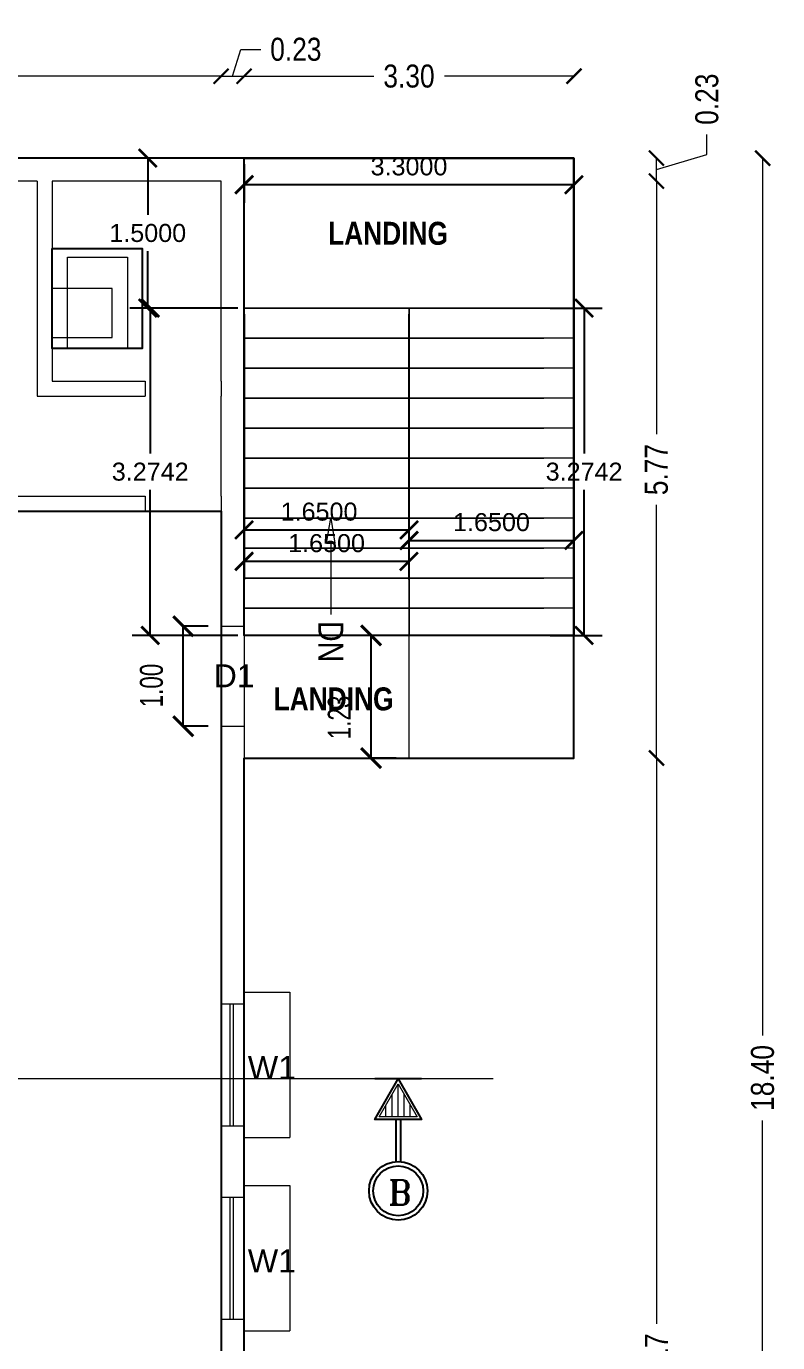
# Model space of a CAD drawing. Header units: metres. Extents: x -1559856 to -1559563, y 43807 to 43972.
# Drawn here: x -1559773.96 to -1559766.44, y 43874.67 to 43887.83 of the extents above; entities that cross this region are included whole.
import ezdxf
from ezdxf import colors
from ezdxf.entities.mleader import LeaderData, LeaderLine
from ezdxf.math import Vec2, Vec3

# ---------------------------------------------------------------- set-up
doc = ezdxf.new("R2010")
doc.units = ezdxf.units.M
doc.header["$LTSCALE"] = 750
doc.header["$MEASUREMENT"] = 0
doc.header["$PDMODE"] = 35
doc.header["$PDSIZE"] = 50
doc.linetypes.add('DASHED2', pattern=[9.525, 6.35, -3.175])
doc.layers.get('0').update_dxf_attribs({"lineweight": 5})
doc.layers.get('Defpoints').update_dxf_attribs({"lineweight": 0})
for name, color, linetype, lineweight in [('BLK_1_FLR_0_WASH', 243, 'Continuous', 5), ('BLK_2_FLR_1_STAIR_1_FLIGHT_1', 7, 'Continuous', 0), ('BLK_2_FLR_1_STAIR_1_FLIGHT_2', 7, 'Continuous', 0), ('BLK_2_FLR_1_STAIR_1_LANDING_1', 7, 'Continuous', 0), ('TOILET_VENTILATION', 7, 'Continuous', 5), ('WORKSHOP_AREA', 7, 'Continuous', 5)]:
    doc.layers.add(name, color=color, linetype=linetype, lineweight=lineweight)
for name, color, linetype in [('BLK_1_FLR_0_WATER_CLOSET', 213, 'Continuous'), ('BLK_2_COVERED_AREA', 171, 'Continuous'), ('BLK_2_FLR_1_CARPET_AREA', 10, 'Continuous'), ('BLK_2_FLR_1_EXIT_WIDTH_DOOR', 6, 'Continuous'), ('BLK_2_FLR_1_EXIT_WIDTH_STAIR', 1, 'Continuous'), ('BLK_2_FLR_1_REGULAR_ROOM_1', 117, 'Continuous'), ('BLK_2_FLR_1_STAIR_1', 1, 'Continuous')]:
    doc.layers.add(name, color=color, linetype=linetype)
doc.layers.add('BLK_2_FLR_1_BLT_UP_AREA', color=1, linetype='Continuous', plot=False)
doc.styles.add('DIM 100', font='ARIALN.TTF', dxfattribs={"width": 0.85, "height": 0.23})
doc.styles.add('GLOBAL INFRA 1', font='ARIALNB.TTF', dxfattribs={"height": 0.3})
doc.styles.add('mani', font='swissc.ttf', dxfattribs={"height": 0.23})
doc.styles.get("Standard").update_dxf_attribs({"font": 'arial.ttf'})
doc.styles.add('STYLE2', font='romant.shx', dxfattribs={"width": 0.8, "height": 4})
doc.dimstyles.new('Civil Mt', dxfattribs={"dimtxt": 0.23, "dimasz": 0.15, "dimexe": 0, "dimexo": 0, "dimgap": 0.1, "dimtad": 0, "dimzin": 0, "dimdsep": 46, "dimtxsty": 'mani', "dimblk": 'ARCHTICK', "dimcen": 0, "dimse1": 1, "dimse2": 1, "dimclrd": 253, "dimclrt": 7, "dimadec": 0, "dimazin": 3, "dimtfac": 1, "dimtofl": 0, "dimtmove": 1, "dimatfit": 3, "dimfxl": 0, "dimfrac": 2, "dimtolj": 1, "dimtzin": 0, "dimlwd": 13, "dimarcsym": 0})
doc.dimstyles.new('GRID DIM 400', dxfattribs={"dimscale": 0, "dimtxt": 0.8, "dimasz": 0.2, "dimexe": 0, "dimexo": 0, "dimgap": 0.2, "dimtad": 0, "dimlfac": -0.1, "dimzin": 1, "dimdsep": 46, "dimtxsty": 'DIM 100', "dimblk": 'ARCHTICK', "dimcen": 0, "dimclrd": 256, "dimclre": 252, "dimclrt": 4, "dimazin": 0, "dimtfac": 1, "dimtix": 1, "dimtofl": 0, "dimtmove": 2, "dimatfit": 0, "dimfxl": 0, "dimtolj": 1, "dimtzin": 0, "dimarcsym": 0})
doc.dimstyles.get("Standard").update_dxf_attribs({"dimtxt": 0.18, "dimasz": 0.18, "dimexe": 0.18, "dimexo": 0.0625, "dimgap": 0.09, "dimtad": 1, "dimtih": 1, "dimtoh": 1, "dimdec": 4, "dimzin": 0, "dimdsep": 46, "dimtxsty": 'Standard', "dimblk": 'ARCHTICK', "dimcen": 0.09, "dimadec": 0, "dimazin": 0, "dimtfac": 1, "dimtdec": 4, "dimtofl": 0, "dimtmove": 0, "dimatfit": 3, "dimldrblk": 'ARCHTICK', "dimfxl": 0, "dimtolj": 1, "dimtzin": 0, "dimarcsym": 0})

# ---------------------------------------------------------------- blocks, each defined once
blk = doc.blocks.new('_ArchTick')
at = {"color": 0, "linetype": 'ByBlock', "const_width": 0.15}
blk.add_lwpolyline([(-0.5, -0.5), (0.5, 0.5)], dxfattribs=at)
blk = doc.blocks.new('*D395')
at = {"color": 253, "lineweight": 13, "ltscale": 0.2}
for p, q in [((-1559777.747, 43887.334), (-1559775.23, 43887.334)), ((-1559772.007, 43887.334), (-1559774.523, 43887.334))]:
    blk.add_line(p, q, dxfattribs=at)
at = {"layer": 'Defpoints', "color": 0, "ltscale": 0.2}
for p in [(-1559772.007, 43887.334), (-1559777.747, 43886.285), (-1559772.007, 43886.285)]:
    blk.add_point(p, dxfattribs=at)
at = {"color": 253, "lineweight": 13, "ltscale": 0.2, "xscale": 0.15, "yscale": 0.15, "zscale": 0.15, "rotation": 180}
blk.add_blockref('_ArchTick', (-1559777.747, 43887.334), dxfattribs=at)
at = {"color": 253, "lineweight": 13, "ltscale": 0.2, "xscale": 0.15, "yscale": 0.15, "zscale": 0.15}
blk.add_blockref('_ArchTick', (-1559772.007, 43887.334), dxfattribs=at)
at = {"color": 7, "ltscale": 0.2, "insert": (-1559774.877, 43887.334), "char_height": 0.23, "attachment_point": 5, "style": 'mani'}
blk.add_mtext('\\A1;5.74', dxfattribs=at)
blk = doc.blocks.new('*D396')
at = {"color": 253, "lineweight": 13, "ltscale": 0.2}
for p, q in [((-1559771.892, 43887.334), (-1559771.811, 43887.602)), ((-1559771.811, 43887.602), (-1559771.611, 43887.602)), ((-1559772.007, 43887.334), (-1559771.777, 43887.334))]:
    blk.add_line(p, q, dxfattribs=at)
at = {"layer": 'Defpoints', "color": 0, "ltscale": 0.2}
for p in [(-1559771.777, 43887.334), (-1559771.777, 43886.515), (-1559772.007, 43886.285)]:
    blk.add_point(p, dxfattribs=at)
at = {"color": 253, "lineweight": 13, "ltscale": 0.2, "xscale": 0.15, "yscale": 0.15, "zscale": 0.15, "rotation": 180}
blk.add_blockref('_ArchTick', (-1559772.007, 43887.334), dxfattribs=at)
at = {"color": 253, "lineweight": 13, "ltscale": 0.2, "xscale": 0.15, "yscale": 0.15, "zscale": 0.15}
blk.add_blockref('_ArchTick', (-1559771.777, 43887.334), dxfattribs=at)
at = {"color": 7, "ltscale": 0.2, "insert": (-1559771.259, 43887.602), "char_height": 0.23, "attachment_point": 5, "style": 'mani'}
blk.add_mtext('\\A1;0.23', dxfattribs=at)
blk = doc.blocks.new('*D397')
at = {"color": 253, "lineweight": 13, "ltscale": 0.2}
for p, q in [((-1559771.777, 43887.334), (-1559770.48, 43887.334)), ((-1559768.477, 43887.334), (-1559769.773, 43887.334))]:
    blk.add_line(p, q, dxfattribs=at)
at = {"layer": 'Defpoints', "color": 0, "ltscale": 0.2}
for p in [(-1559768.477, 43887.334), (-1559771.777, 43886.515), (-1559768.477, 43886.515)]:
    blk.add_point(p, dxfattribs=at)
at = {"color": 253, "lineweight": 13, "ltscale": 0.2, "xscale": 0.15, "yscale": 0.15, "zscale": 0.15, "rotation": 180}
blk.add_blockref('_ArchTick', (-1559771.777, 43887.334), dxfattribs=at)
at = {"color": 253, "lineweight": 13, "ltscale": 0.2, "xscale": 0.15, "yscale": 0.15, "zscale": 0.15}
blk.add_blockref('_ArchTick', (-1559768.477, 43887.334), dxfattribs=at)
at = {"color": 7, "ltscale": 0.2, "insert": (-1559770.127, 43887.334), "char_height": 0.23, "attachment_point": 5, "style": 'mani'}
blk.add_mtext('\\A1;3.30', dxfattribs=at)
blk = doc.blocks.new('*D398')
at = {"color": 253, "lineweight": 13, "ltscale": 0.2}
for p, q in [((-1559777.977, 43888.045), (-1559773.58, 43888.045)), ((-1559768.477, 43888.045), (-1559772.873, 43888.045))]:
    blk.add_line(p, q, dxfattribs=at)
at = {"layer": 'Defpoints', "color": 0, "ltscale": 0.2}
for p in [(-1559768.477, 43888.045), (-1559777.977, 43886.515), (-1559768.477, 43886.515)]:
    blk.add_point(p, dxfattribs=at)
at = {"color": 253, "lineweight": 13, "ltscale": 0.2, "xscale": 0.15, "yscale": 0.15, "zscale": 0.15, "rotation": 180}
blk.add_blockref('_ArchTick', (-1559777.977, 43888.045), dxfattribs=at)
at = {"color": 253, "lineweight": 13, "ltscale": 0.2, "xscale": 0.15, "yscale": 0.15, "zscale": 0.15}
blk.add_blockref('_ArchTick', (-1559768.477, 43888.045), dxfattribs=at)
at = {"color": 7, "ltscale": 0.2, "insert": (-1559773.227, 43888.045), "char_height": 0.23, "attachment_point": 5, "style": 'mani'}
blk.add_mtext('\\A1;9.50', dxfattribs=at)
blk = doc.blocks.new('*D408')
at = {"color": 253, "lineweight": 13, "ltscale": 0.2}
for p, q in [((-1559767.651, 43880.515), (-1559767.651, 43874.855)), ((-1559767.651, 43868.345), (-1559767.651, 43874.006))]:
    blk.add_line(p, q, dxfattribs=at)
at = {"layer": 'Defpoints', "color": 0, "ltscale": 0.2}
for p in [(-1559770.127, 43880.515), (-1559767.651, 43880.515), (-1559772.007, 43868.345)]:
    blk.add_point(p, dxfattribs=at)
at = {"color": 253, "lineweight": 13, "ltscale": 0.2, "xscale": 0.15, "yscale": 0.15, "zscale": 0.15}
for p, rotation in [((-1559767.651, 43880.515), 90), ((-1559767.651, 43868.345), 270)]:
    blk.add_blockref('_ArchTick', p, dxfattribs=dict(at, rotation=rotation))
at = {"color": 7, "ltscale": 0.2, "insert": (-1559767.651, 43874.43), "char_height": 0.23, "attachment_point": 5, "rotation": 90, "style": 'mani'}
blk.add_mtext('\\A1;12.17', dxfattribs=at)
blk = doc.blocks.new('*D409')
at = {"color": 253, "lineweight": 13, "ltscale": 0.2}
for p, q in [((-1559767.651, 43886.285), (-1559767.651, 43883.753)), ((-1559767.651, 43880.515), (-1559767.651, 43883.047))]:
    blk.add_line(p, q, dxfattribs=at)
at = {"layer": 'Defpoints', "color": 0, "ltscale": 0.2}
for p in [(-1559772.007, 43886.285), (-1559767.651, 43886.285), (-1559770.127, 43880.515)]:
    blk.add_point(p, dxfattribs=at)
at = {"color": 253, "lineweight": 13, "ltscale": 0.2, "xscale": 0.15, "yscale": 0.15, "zscale": 0.15}
for p, rotation in [((-1559767.651, 43886.285), 90), ((-1559767.651, 43880.515), 270)]:
    blk.add_blockref('_ArchTick', p, dxfattribs=dict(at, rotation=rotation))
at = {"color": 7, "ltscale": 0.2, "insert": (-1559767.651, 43883.4), "char_height": 0.23, "attachment_point": 5, "rotation": 90, "style": 'mani'}
blk.add_mtext('\\A1;5.77', dxfattribs=at)
blk = doc.blocks.new('*D410')
at = {"color": 253, "lineweight": 13, "ltscale": 0.2}
for p, q in [((-1559767.146, 43886.552), (-1559767.146, 43886.752)), ((-1559767.651, 43886.4), (-1559767.146, 43886.552)), ((-1559767.651, 43886.285), (-1559767.651, 43886.515))]:
    blk.add_line(p, q, dxfattribs=at)
at = {"layer": 'Defpoints', "color": 0, "ltscale": 0.2}
for p in [(-1559768.477, 43886.515), (-1559767.651, 43886.515), (-1559772.007, 43886.285)]:
    blk.add_point(p, dxfattribs=at)
at = {"color": 253, "lineweight": 13, "ltscale": 0.2, "xscale": 0.15, "yscale": 0.15, "zscale": 0.15}
for p, rotation in [((-1559767.651, 43886.515), 90), ((-1559767.651, 43886.285), 270)]:
    blk.add_blockref('_ArchTick', p, dxfattribs=dict(at, rotation=rotation))
at = {"color": 7, "ltscale": 0.2, "insert": (-1559767.146, 43887.104), "char_height": 0.23, "attachment_point": 5, "rotation": 90, "style": 'mani'}
blk.add_mtext('\\A1;0.23', dxfattribs=at)
blk = doc.blocks.new('*D411')
at = {"color": 253, "lineweight": 13, "ltscale": 0.2}
for p, q in [((-1559766.589, 43886.515), (-1559766.589, 43877.74)), ((-1559766.589, 43868.115), (-1559766.589, 43876.891))]:
    blk.add_line(p, q, dxfattribs=at)
at = {"layer": 'Defpoints', "color": 0, "ltscale": 0.2}
for p in [(-1559771.777, 43886.515), (-1559766.589, 43886.515), (-1559771.777, 43868.115)]:
    blk.add_point(p, dxfattribs=at)
at = {"color": 253, "lineweight": 13, "ltscale": 0.2, "xscale": 0.15, "yscale": 0.15, "zscale": 0.15}
for p, rotation in [((-1559766.589, 43886.515), 90), ((-1559766.589, 43868.115), 270)]:
    blk.add_blockref('_ArchTick', p, dxfattribs=dict(at, rotation=rotation))
at = {"color": 7, "ltscale": 0.2, "insert": (-1559766.589, 43877.315), "char_height": 0.23, "attachment_point": 5, "rotation": 90, "style": 'mani'}
blk.add_mtext('\\A1;18.40', dxfattribs=at)
blk = doc.blocks.new('A$C29E24354')
at = {"ltscale": 5}
h = blk.add_hatch(dxfattribs=at)
h.set_pattern_fill('LINE', color=256, scale=0.8, style=0)
h.set_pattern_definition([(2e-15, (14266.147, 50002.224), (-2e-16, 2.54), [])])
h.paths.add_polyline_path([(2.15, 12.18), (15.82, 4.29), (15.82, 20.07)])
at = {"color": 0, "lineweight": 25}
blk.add_line((0, 21.92), (0, 2.44), dxfattribs=at)
at = {"lineweight": 25, "ltscale": 5}
for p, q in [((16.88, 13.18), (34.53, 13.18)), ((16.88, 11.18), (34.53, 11.18))]:
    blk.add_line(p, q, dxfattribs=at)
at = {"color": 0, "lineweight": 25}
blk.add_lwpolyline([(0, 12.18), (16.88, 21.92), (16.88, 2.44)], close=True, dxfattribs=at)
at = {"ltscale": 5}
blk.add_lwpolyline([(2.15, 12.18), (15.82, 20.07), (15.82, 4.29)], close=True, dxfattribs=at)
at = {"lineweight": 25, "ltscale": 5}
for radius in [12.18, 10.4]:
    blk.add_circle((46.66, 12.18), radius, dxfattribs=at)
blk = doc.blocks.new('_ClosedBlank')
at = {"color": 0, "linetype": 'ByBlock', "lineweight": -2}
for p, q in [((-1, 0.167), (0, 0)), ((-1, 0.167), (-1, -0.167)), ((0, 0), (-1, -0.167))]:
    blk.add_line(p, q, dxfattribs=at)
blk = doc.blocks.new('*D465')
at = {"layer": 'BLK_2_FLR_1_EXIT_WIDTH_STAIR', "color": 0, "lineweight": -2}
for p, q in [((-1559771.777, 43883.113), (-1559771.777, 43882.616)), ((-1559770.127, 43883.113), (-1559770.127, 43882.616)), ((-1559771.777, 43882.796), (-1559770.127, 43882.796))]:
    blk.add_line(p, q, dxfattribs=at)
at = {"layer": 'Defpoints', "color": 0}
for p in [(-1559771.777, 43883.175), (-1559770.127, 43883.175), (-1559770.127, 43882.796)]:
    blk.add_point(p, dxfattribs=at)
at = {"layer": 'BLK_2_FLR_1_EXIT_WIDTH_STAIR', "color": 0, "lineweight": -2, "xscale": 0.18, "yscale": 0.18, "zscale": 0.18, "rotation": 180}
blk.add_blockref('_ArchTick', (-1559771.777, 43882.796), dxfattribs=at)
at = {"layer": 'BLK_2_FLR_1_EXIT_WIDTH_STAIR', "color": 0, "lineweight": -2, "xscale": 0.18, "yscale": 0.18, "zscale": 0.18}
blk.add_blockref('_ArchTick', (-1559770.127, 43882.796), dxfattribs=at)
at = {"layer": 'BLK_2_FLR_1_EXIT_WIDTH_STAIR', "color": 0, "insert": (-1559771.027, 43882.978), "char_height": 0.18, "attachment_point": 5}
blk.add_mtext('\\A1;1.6500', dxfattribs=at)
blk = doc.blocks.new('*D466')
at = {"layer": 'BLK_2_FLR_1_STAIR_1_FLIGHT_2', "color": 0, "linetype": 'Continuous', "lineweight": -2}
for p, q in [((-1559771.777, 43884.953), (-1559771.777, 43882.302)), ((-1559770.127, 43884.953), (-1559770.127, 43882.302)), ((-1559770.127, 43882.482), (-1559771.777, 43882.482))]:
    blk.add_line(p, q, dxfattribs=at)
at = {"layer": 'Defpoints', "color": 0, "linetype": 'Continuous'}
for p in [(-1559771.777, 43885.015), (-1559770.127, 43885.015), (-1559771.777, 43882.482)]:
    blk.add_point(p, dxfattribs=at)
at = {"layer": 'BLK_2_FLR_1_STAIR_1_FLIGHT_2', "color": 0, "linetype": 'Continuous', "lineweight": -2, "xscale": 0.18, "yscale": 0.18, "zscale": 0.18}
for p, rotation in [((-1559771.777, 43882.482), 180.0000000328451), ((-1559770.127, 43882.482), 3.28451666e-08)]:
    blk.add_blockref('_ArchTick', p, dxfattribs=dict(at, rotation=rotation))
at = {"layer": 'BLK_2_FLR_1_STAIR_1_FLIGHT_2', "color": 0, "linetype": 'Continuous', "insert": (-1559770.952, 43882.663), "char_height": 0.18, "attachment_point": 5}
blk.add_mtext('\\A1;1.6500', dxfattribs=at)
blk = doc.blocks.new('*D467')
at = {"layer": 'BLK_2_FLR_1_STAIR_1_FLIGHT_2', "color": 0, "linetype": 'Continuous', "lineweight": -2}
for p, q in [((-1559771.839, 43885.015), (-1559772.896, 43885.015)), ((-1559772.716, 43885.015), (-1559772.716, 43883.56)), ((-1559772.716, 43881.741), (-1559772.716, 43883.196)), ((-1559771.839, 43881.741), (-1559772.896, 43881.741))]:
    blk.add_line(p, q, dxfattribs=at)
at = {"layer": 'Defpoints', "color": 0, "linetype": 'Continuous'}
for p in [(-1559771.777, 43885.015), (-1559772.716, 43881.741), (-1559771.777, 43881.741)]:
    blk.add_point(p, dxfattribs=at)
at = {"layer": 'BLK_2_FLR_1_STAIR_1_FLIGHT_2', "color": 0, "linetype": 'Continuous', "lineweight": -2, "xscale": 0.18, "yscale": 0.18, "zscale": 0.18}
for p, rotation in [((-1559772.716, 43885.015), 90), ((-1559772.716, 43881.741), 270)]:
    blk.add_blockref('_ArchTick', p, dxfattribs=dict(at, rotation=rotation))
at = {"layer": 'BLK_2_FLR_1_STAIR_1_FLIGHT_2', "color": 0, "linetype": 'Continuous', "insert": (-1559772.716, 43883.378), "char_height": 0.18, "attachment_point": 5}
blk.add_mtext('\\A1;3.2742', dxfattribs=at)
blk = doc.blocks.new('*D468')
at = {"layer": 'BLK_2_FLR_1_STAIR_1_FLIGHT_1', "color": 0, "linetype": 'Continuous', "lineweight": -2}
for p, q in [((-1559768.714, 43885.015), (-1559768.195, 43885.015)), ((-1559768.375, 43885.015), (-1559768.375, 43883.56)), ((-1559768.375, 43881.741), (-1559768.375, 43883.196)), ((-1559768.714, 43881.741), (-1559768.195, 43881.741))]:
    blk.add_line(p, q, dxfattribs=at)
at = {"layer": 'Defpoints', "color": 0, "linetype": 'Continuous'}
for p in [(-1559768.777, 43885.015), (-1559768.777, 43881.741), (-1559768.375, 43881.741)]:
    blk.add_point(p, dxfattribs=at)
at = {"layer": 'BLK_2_FLR_1_STAIR_1_FLIGHT_1', "color": 0, "linetype": 'Continuous', "lineweight": -2, "xscale": 0.18, "yscale": 0.18, "zscale": 0.18}
for p, rotation in [((-1559768.375, 43885.015), 90), ((-1559768.375, 43881.741), 270)]:
    blk.add_blockref('_ArchTick', p, dxfattribs=dict(at, rotation=rotation))
at = {"layer": 'BLK_2_FLR_1_STAIR_1_FLIGHT_1', "color": 0, "linetype": 'Continuous', "insert": (-1559768.375, 43883.378), "char_height": 0.18, "attachment_point": 5}
blk.add_mtext('\\A1;3.2742', dxfattribs=at)
blk = doc.blocks.new('*D469')
at = {"layer": 'BLK_2_FLR_1_STAIR_1_FLIGHT_1', "color": 0, "linetype": 'Continuous', "lineweight": -2}
for p, q in [((-1559770.127, 43882.883), (-1559770.127, 43882.511)), ((-1559768.477, 43882.883), (-1559768.477, 43882.511)), ((-1559770.127, 43882.691), (-1559768.477, 43882.691))]:
    blk.add_line(p, q, dxfattribs=at)
at = {"layer": 'Defpoints', "color": 0, "linetype": 'Continuous'}
for p in [(-1559770.127, 43882.945), (-1559768.477, 43882.945), (-1559768.477, 43882.691)]:
    blk.add_point(p, dxfattribs=at)
at = {"layer": 'BLK_2_FLR_1_STAIR_1_FLIGHT_1', "color": 0, "linetype": 'Continuous', "lineweight": -2, "xscale": 0.18, "yscale": 0.18, "zscale": 0.18, "rotation": 180}
blk.add_blockref('_ArchTick', (-1559770.127, 43882.691), dxfattribs=at)
at = {"layer": 'BLK_2_FLR_1_STAIR_1_FLIGHT_1', "color": 0, "linetype": 'Continuous', "lineweight": -2, "xscale": 0.18, "yscale": 0.18, "zscale": 0.18}
blk.add_blockref('_ArchTick', (-1559768.477, 43882.691), dxfattribs=at)
at = {"layer": 'BLK_2_FLR_1_STAIR_1_FLIGHT_1', "color": 0, "linetype": 'Continuous', "insert": (-1559769.302, 43882.873), "char_height": 0.18, "attachment_point": 5}
blk.add_mtext('\\A1;1.6500', dxfattribs=at)
blk = doc.blocks.new('*D470')
at = {"layer": 'BLK_2_FLR_1_STAIR_1_LANDING_1', "color": 0, "linetype": 'Continuous', "lineweight": -2}
for p, q in [((-1559771.777, 43886.453), (-1559771.777, 43886.069)), ((-1559768.477, 43886.453), (-1559768.477, 43886.069))]:
    blk.add_line(p, q, dxfattribs=at)
at = {"layer": 'BLK_2_FLR_1_STAIR_1_LANDING_1', "color": 0, "lineweight": -2}
blk.add_line((-1559768.477, 43886.249), (-1559771.777, 43886.249), dxfattribs=at)
at = {"layer": 'Defpoints', "color": 0, "linetype": 'Continuous'}
for p in [(-1559771.777, 43886.515), (-1559768.477, 43886.515), (-1559771.777, 43886.249)]:
    blk.add_point(p, dxfattribs=at)
at = {"layer": 'BLK_2_FLR_1_STAIR_1_LANDING_1', "color": 0, "linetype": 'Continuous', "lineweight": -2, "xscale": 0.18, "yscale": 0.18, "zscale": 0.18, "rotation": 180}
blk.add_blockref('_ArchTick', (-1559771.777, 43886.249), dxfattribs=at)
at = {"layer": 'BLK_2_FLR_1_STAIR_1_LANDING_1', "color": 0, "linetype": 'Continuous', "lineweight": -2, "xscale": 0.18, "yscale": 0.18, "zscale": 0.18}
blk.add_blockref('_ArchTick', (-1559768.477, 43886.249), dxfattribs=at)
at = {"layer": 'BLK_2_FLR_1_STAIR_1_LANDING_1', "color": 0, "linetype": 'Continuous', "insert": (-1559770.127, 43886.431), "char_height": 0.18, "attachment_point": 5}
blk.add_mtext('\\A1;3.3000', dxfattribs=at)
blk = doc.blocks.new('*D471')
at = {"layer": 'BLK_2_FLR_1_STAIR_1_LANDING_1', "color": 0, "linetype": 'Continuous', "lineweight": -2}
for p, q in [((-1559771.839, 43886.515), (-1559772.921, 43886.515)), ((-1559771.839, 43885.015), (-1559772.921, 43885.015))]:
    blk.add_line(p, q, dxfattribs=at)
at = {"layer": 'BLK_2_FLR_1_STAIR_1_LANDING_1', "color": 0, "lineweight": -2}
for p, q in [((-1559772.741, 43886.515), (-1559772.741, 43885.947)), ((-1559772.741, 43885.015), (-1559772.741, 43885.583))]:
    blk.add_line(p, q, dxfattribs=at)
at = {"layer": 'Defpoints', "color": 0, "linetype": 'Continuous'}
for p in [(-1559772.741, 43886.515), (-1559771.777, 43886.515), (-1559771.777, 43885.015)]:
    blk.add_point(p, dxfattribs=at)
at = {"layer": 'BLK_2_FLR_1_STAIR_1_LANDING_1', "color": 0, "linetype": 'Continuous', "lineweight": -2, "xscale": 0.18, "yscale": 0.18, "zscale": 0.18}
for p, rotation in [((-1559772.741, 43886.515), 90), ((-1559772.741, 43885.015), 270)]:
    blk.add_blockref('_ArchTick', p, dxfattribs=dict(at, rotation=rotation))
at = {"layer": 'BLK_2_FLR_1_STAIR_1_LANDING_1', "color": 0, "linetype": 'Continuous', "insert": (-1559772.741, 43885.765), "char_height": 0.18, "attachment_point": 5}
blk.add_mtext('\\A1;1.5000', dxfattribs=at)
blk = doc.blocks.new('*D472')
at = {"layer": 'BLK_2_FLR_1_EXIT_WIDTH_DOOR', "color": 252, "lineweight": -2}
for p, q in [((-1559772.136, 43881.834), (-1559772.386, 43881.834)), ((-1559772.136, 43880.834), (-1559772.386, 43880.834))]:
    blk.add_line(p, q, dxfattribs=at)
at = {"layer": 'BLK_2_FLR_1_EXIT_WIDTH_DOOR', "color": 2, "lineweight": -2}
blk.add_line((-1559772.386, 43880.834), (-1559772.386, 43881.834), dxfattribs=at)
at = {"layer": 'Defpoints', "color": 0}
for p in [(-1559772.386, 43881.834), (-1559772.007, 43881.834), (-1559772.007, 43880.834)]:
    blk.add_point(p, dxfattribs=at)
at = {"layer": 'BLK_2_FLR_1_EXIT_WIDTH_DOOR', "color": 2, "lineweight": -2, "xscale": 0.2, "yscale": 0.2, "zscale": 0.2}
for p, rotation in [((-1559772.386, 43881.834), 90), ((-1559772.386, 43880.834), 270)]:
    blk.add_blockref('_ArchTick', p, dxfattribs=dict(at, rotation=rotation))
at = {"layer": 'BLK_2_FLR_1_EXIT_WIDTH_DOOR', "color": 2, "insert": (-1559772.703, 43881.24), "char_height": 0.23, "attachment_point": 5, "rotation": 90, "style": 'DIM 100'}
blk.add_mtext('\\A1;1.00', dxfattribs=at)
blk = doc.blocks.new('*D481')
at = {"layer": 'BLK_2_FLR_1_EXIT_WIDTH_STAIR', "color": 252, "lineweight": -2}
for p, q in [((-1559770.256, 43881.741), (-1559770.506, 43881.741)), ((-1559770.256, 43880.515), (-1559770.506, 43880.515))]:
    blk.add_line(p, q, dxfattribs=at)
at = {"layer": 'BLK_2_FLR_1_EXIT_WIDTH_STAIR', "color": 2, "lineweight": -2}
blk.add_line((-1559770.506, 43880.515), (-1559770.506, 43881.741), dxfattribs=at)
at = {"layer": 'Defpoints', "color": 0}
for p in [(-1559770.506, 43881.741), (-1559770.127, 43881.741), (-1559770.127, 43880.515)]:
    blk.add_point(p, dxfattribs=at)
at = {"layer": 'BLK_2_FLR_1_EXIT_WIDTH_STAIR', "color": 2, "lineweight": -2, "xscale": 0.2, "yscale": 0.2, "zscale": 0.2}
for p, rotation in [((-1559770.506, 43881.741), 90), ((-1559770.506, 43880.515), 270)]:
    blk.add_blockref('_ArchTick', p, dxfattribs=dict(at, rotation=rotation))
at = {"layer": 'BLK_2_FLR_1_EXIT_WIDTH_STAIR', "color": 2, "insert": (-1559770.823, 43880.921), "char_height": 0.23, "attachment_point": 5, "rotation": 90, "style": 'DIM 100'}
blk.add_mtext('\\A1;1.23', dxfattribs=at)

msp = doc.modelspace()

# ---------------------------------------------------------------- linework, layer by layer
at = {"color": 7, "ltscale": 0.2}
for p, q in [((-1559768.47659, 43886.51516), (-1559777.97659, 43886.51516)), ((-1559771.77659, 43886.51516), (-1559771.77659, 43868.11516)), ((-1559768.47659, 43882.01516), (-1559768.47659, 43886.51516)), ((-1559773.84659, 43886.28516), (-1559775.04659, 43886.28516)), ((-1559773.84659, 43886.28516), (-1559773.84659, 43884.28516)), ((-1559772.00659, 43886.28516), (-1559773.69659, 43886.28516)), ((-1559773.69659, 43886.28516), (-1559773.69659, 43884.28516)), ((-1559772.00659, 43884.28516), (-1559772.00659, 43886.28516)), ((-1559768.47659, 43885.01516), (-1559771.77659, 43885.01516)), ((-1559770.12659, 43880.51516), (-1559770.12659, 43885.01516)), ((-1559768.47659, 43884.71516), (-1559771.77659, 43884.71516)), ((-1559768.47659, 43884.41516), (-1559771.77659, 43884.41516)), ((-1559772.00659, 43883.13516), (-1559772.00659, 43884.13516)), ((-1559768.47659, 43884.11516), (-1559771.77659, 43884.11516)), ((-1559768.47659, 43883.81516), (-1559771.77659, 43883.81516)), ((-1559768.47659, 43883.51516), (-1559771.77659, 43883.51516)), ((-1559768.47659, 43883.21516), (-1559771.77659, 43883.21516)), ((-1559772.00659, 43881.83357), (-1559772.00659, 43882.98516)), ((-1559768.47659, 43882.91516), (-1559771.77659, 43882.91516)), ((-1559768.47659, 43882.61516), (-1559771.77659, 43882.61516)), ((-1559768.47659, 43882.31516), (-1559771.77659, 43882.31516)), ((-1559768.47659, 43882.01516), (-1559771.77659, 43882.01516)), ((-1559772.00659, 43881.83357), (-1559771.77659, 43881.83357)), ((-1559772.00659, 43868.34516), (-1559772.00659, 43880.83357)), ((-1559772.00659, 43880.83357), (-1559771.77659, 43880.83357)), ((-1559770.12659, 43880.51516), (-1559771.77659, 43880.51516)), ((-1559772.00659, 43878.88516), (-1559772.00659, 43879.15676))]:
    msp.add_line(p, q, dxfattribs=at)
at = {"color": 7}
for p, q in [((-1559772.00659, 43878.0563), (-1559771.77659, 43878.0563)), ((-1559771.91602, 43876.8371), (-1559771.91602, 43878.0563)), ((-1559771.88384, 43876.8371), (-1559771.88384, 43878.0563)), ((-1559771.77659, 43878.17197), (-1559771.32079, 43878.17197)), ((-1559771.32079, 43878.17197), (-1559771.32079, 43876.72144)), ((-1559772.00659, 43876.8371), (-1559771.77659, 43876.8371)), ((-1559771.77659, 43876.72144), (-1559771.32079, 43876.72144)), ((-1559771.77659, 43876.23843), (-1559771.32079, 43876.23843)), ((-1559771.32079, 43876.23843), (-1559771.32079, 43874.7879)), ((-1559772.00659, 43876.12276), (-1559771.77659, 43876.12276)), ((-1559771.91602, 43874.90356), (-1559771.91602, 43876.12276)), ((-1559771.88384, 43874.90356), (-1559771.88384, 43876.12276)), ((-1559772.00659, 43874.90356), (-1559771.77659, 43874.90356)), ((-1559771.77659, 43874.7879), (-1559771.32079, 43874.7879))]:
    msp.add_line(p, q, dxfattribs=at)
at = {"color": 7, "linetype": 'DASHED2', "ltscale": 0.5}
msp.add_line((-1559769.28368, 43877.3065), (-1559781.34395, 43877.3065), dxfattribs=at)
at = {"layer": 'BLK_1_FLR_0_WASH', "color": 60, "elevation": 0.48849}
msp.add_lwpolyline([(-1559773.09659, 43885.2103), (-1559773.69659, 43885.2103), (-1559773.69659, 43884.72032), (-1559773.09659, 43884.72032)], close=True, dxfattribs=at)
at = {"layer": 'BLK_1_FLR_0_WATER_CLOSET', "color": 1, "ltscale": 400}
msp.add_lwpolyline([(-1559773.69659, 43885.61073), (-1559772.79659, 43885.61073), (-1559772.79659, 43884.61073), (-1559773.69659, 43884.61073)], close=True, dxfattribs=at)
at = {"layer": 'BLK_2_COVERED_AREA', "color": 140}
msp.add_lwpolyline([(-1559777.97659, 43868.11516), (-1559771.77659, 43868.11516), (-1559771.77659, 43880.51516), (-1559768.47659, 43880.51516), (-1559768.47659, 43886.51516), (-1559777.97659, 43886.51516)], close=True, dxfattribs=at)
at = {"layer": 'BLK_2_FLR_1_BLT_UP_AREA', "color": 48}
msp.add_lwpolyline([(-1559777.97659, 43868.11516), (-1559771.77659, 43868.11516), (-1559771.77659, 43880.51516), (-1559768.47659, 43880.51516), (-1559768.47659, 43886.51516), (-1559777.97659, 43886.51516)], close=True, dxfattribs=at)
at = {"layer": 'BLK_2_FLR_1_CARPET_AREA', "color": 48}
msp.add_lwpolyline([(-1559777.74659, 43882.98516), (-1559772.00659, 43882.98516), (-1559772.00659, 43868.34516), (-1559777.74659, 43868.34516)], close=True, dxfattribs=at)
at = {"layer": 'BLK_2_FLR_1_REGULAR_ROOM_1', "color": 4}
msp.add_lwpolyline([(-1559777.74659, 43882.98516), (-1559772.00659, 43882.98516), (-1559772.00659, 43868.34516), (-1559777.74659, 43868.34516)], close=True, dxfattribs=at)
at = {"layer": 'BLK_2_FLR_1_STAIR_1', "ltscale": 400}
msp.add_lwpolyline([(-1559768.47659, 43881.74099), (-1559771.77659, 43881.74099), (-1559771.77659, 43886.51516), (-1559768.47659, 43886.51516)], close=True, dxfattribs=at)
at = {"layer": 'BLK_2_FLR_1_STAIR_1_FLIGHT_1', "linetype": 'Continuous'}
for p, q in [((-1559770.27659, 43884.71516), (-1559768.77659, 43884.71516)), ((-1559770.27659, 43884.41516), (-1559768.77659, 43884.41516)), ((-1559770.27659, 43884.11516), (-1559768.77659, 43884.11516)), ((-1559770.27659, 43883.81516), (-1559768.77659, 43883.81516)), ((-1559770.27659, 43883.51516), (-1559768.77659, 43883.51516)), ((-1559770.27659, 43883.21516), (-1559768.77659, 43883.21516)), ((-1559770.27659, 43882.91516), (-1559768.77659, 43882.91516)), ((-1559770.27659, 43882.61516), (-1559768.77659, 43882.61516)), ((-1559770.27659, 43882.31516), (-1559768.77659, 43882.31516)), ((-1559770.27659, 43882.01516), (-1559768.77659, 43882.01516))]:
    msp.add_line(p, q, dxfattribs=at)
msp.add_lwpolyline([(-1559768.47659, 43881.74099), (-1559770.12659, 43881.74099), (-1559770.12659, 43885.01516), (-1559768.47659, 43885.01516)], close=True, dxfattribs=at)
at = {"layer": 'BLK_2_FLR_1_STAIR_1_FLIGHT_2', "linetype": 'Continuous'}
for p, q in [((-1559771.77659, 43884.71516), (-1559770.27659, 43884.71516)), ((-1559771.77659, 43884.41516), (-1559770.27659, 43884.41516)), ((-1559771.77659, 43884.11516), (-1559770.27659, 43884.11516)), ((-1559771.77659, 43883.81516), (-1559770.27659, 43883.81516)), ((-1559771.77659, 43883.51516), (-1559770.27659, 43883.51516)), ((-1559771.77659, 43883.21516), (-1559770.27659, 43883.21516)), ((-1559771.77659, 43882.91516), (-1559770.27659, 43882.91516)), ((-1559771.77659, 43882.61516), (-1559770.27659, 43882.61516)), ((-1559771.77659, 43882.31516), (-1559770.27659, 43882.31516)), ((-1559771.77659, 43882.01516), (-1559770.27659, 43882.01516))]:
    msp.add_line(p, q, dxfattribs=at)
msp.add_lwpolyline([(-1559770.12659, 43881.74099), (-1559771.77659, 43881.74099), (-1559771.77659, 43885.01516), (-1559770.12659, 43885.01516)], close=True, dxfattribs=at)
at = {"layer": 'BLK_2_FLR_1_STAIR_1_LANDING_1', "linetype": 'Continuous'}
msp.add_lwpolyline([(-1559768.47659, 43885.01516), (-1559771.77659, 43885.01516), (-1559771.77659, 43886.51516), (-1559768.47659, 43886.51516)], close=True, dxfattribs=at)
at = {"layer": 'TOILET_VENTILATION', "color": 6, "elevation": -0.29145}
msp.add_lwpolyline([(-1559772.94364, 43885.52513), (-1559772.94364, 43884.61073), (-1559773.54364, 43884.61073), (-1559773.54364, 43885.52513)], close=True, dxfattribs=at)
at = {"layer": 'WORKSHOP_AREA', "color": 7}
for p, q in [((-1559773.84659, 43884.28516), (-1559773.84659, 43884.13516)), ((-1559773.69659, 43884.28516), (-1559772.76659, 43884.28516)), ((-1559772.76659, 43884.28516), (-1559772.76659, 43884.13516)), ((-1559772.00659, 43884.28516), (-1559772.00659, 43884.13516)), ((-1559773.84659, 43884.13516), (-1559772.76659, 43884.13516)), ((-1559777.74659, 43883.13516), (-1559772.76659, 43883.13516)), ((-1559772.76659, 43883.13516), (-1559772.76659, 43882.98515)), ((-1559772.00659, 43883.13516), (-1559772.00659, 43882.98516)), ((-1559777.74659, 43882.98516), (-1559772.00659, 43882.98516))]:
    msp.add_line(p, q, dxfattribs=at)
msp.add_lwpolyline([(-1559777.74659, 43882.98516), (-1559772.00659, 43882.98516), (-1559772.00659, 43868.34516), (-1559777.74659, 43868.34516)], close=True, dxfattribs=at)

# ---------------------------------------------------------------- block references
at = {"color": 7, "linetype": 'DASHED2', "xscale": 0.0239999999996508, "yscale": 0.0239999999996508, "zscale": 0.0239999999996508, "rotation": 269.9999999999999}
msp.add_blockref('A$C29E24354', (-1559770.52687, 43877.3065), dxfattribs=at)

# ---------------------------------------------------------------- texts
at = {"color": 7}
for s, p in [('D1', (-1559772.08163, 43881.2223)), ('W1', (-1559771.73932, 43877.30379)), ('W1', (-1559771.73932, 43875.37025))]:
    msp.add_text(s, height=0.23, dxfattribs=at).set_placement(p)
at = {"color": 7, "linetype": 'DASHED2', "style": 'STYLE2'}
msp.add_text('B', height=0.2496, rotation=359.817788, dxfattribs=at).set_placement((-1559770.33565, 43876.04561))
at = {"color": 7, "char_height": 0.23, "width": 2.5352558, "attachment_point": 1, "style": 'GLOBAL INFRA 1'}
for insert in [(-1559770.93629, 43885.87771), (-1559771.48153, 43881.22132)]:
    msp.add_mtext('LANDING', dxfattribs=dict(at, insert=insert))

# ---------------------------------------------------------------- dimensions: what is measured, and where the dimension line sits
at = {"color": 7, "ltscale": 0.2}
for base, p1, p2, picture, middle in [((-1559768.47659, 43888.04522), (-1559777.97659, 43886.51516), (-1559768.47659, 43886.51516), '*D398', (-1559773.22659, 43888.04522)), ((-1559771.77659, 43887.33413), (-1559772.00659, 43886.28516), (-1559771.77659, 43886.51516), '*D396', (-1559771.51113, 43887.60234)), ((-1559772.00659, 43887.33413), (-1559777.74659, 43886.28516), (-1559772.00659, 43886.28516), '*D395', (-1559774.87659, 43887.33413)), ((-1559768.47659, 43887.33413), (-1559771.77659, 43886.51516), (-1559768.47659, 43886.51516), '*D397', (-1559770.12659, 43887.33413))]:
    dim = msp.add_linear_dim(base=base, p1=p1, p2=p2, dimstyle='Civil Mt', dxfattribs=at)
    dim.commit()
    dim.dimension.update_dxf_attribs({"geometry": picture, "text_midpoint": middle})
for base, p1, p2, picture, middle in [((-1559767.65105, 43886.51516), (-1559772.00659, 43886.28516), (-1559768.47659, 43886.51516), '*D410', (-1559767.14642, 43886.85155)), ((-1559766.58918, 43886.51516), (-1559771.77659, 43868.11516), (-1559771.77659, 43886.51516), '*D411', (-1559766.58918, 43877.31516)), ((-1559767.65105, 43886.28516), (-1559770.12659, 43880.51516), (-1559772.00659, 43886.28516), '*D409', (-1559767.65105, 43883.40016)), ((-1559767.65105, 43880.51516), (-1559772.00659, 43868.34516), (-1559770.12659, 43880.51516), '*D408', (-1559767.65105, 43874.43016))]:
    dim = msp.add_linear_dim(base=base, p1=p1, p2=p2, angle=270, dimstyle='Civil Mt', dxfattribs=at)
    dim.commit()
    dim.dimension.update_dxf_attribs({"geometry": picture, "text_midpoint": middle})
at = {"layer": 'BLK_2_FLR_1_EXIT_WIDTH_DOOR', "color": 2}
dim = msp.add_linear_dim(base=(-1559772.38593, 43881.83357), p1=(-1559772.00659, 43880.83357), p2=(-1559772.00659, 43881.83357), angle=90, dimstyle='GRID DIM 400', override={"dimscale": 1, "dimtxt": 0.23, "dimtad": 1, "dimtoh": 1, "dimclrd": 2, "dimclrt": 2, "dimtmove": 0}, dxfattribs=at)
dim.commit()
dim.dimension.update_dxf_attribs({"geometry": '*D472', "text_midpoint": (-1559772.38593, 43881.23986), "dimtype": 161})
at = {"layer": 'BLK_2_FLR_1_EXIT_WIDTH_STAIR'}
dim = msp.add_linear_dim(base=(-1559770.12659, 43882.79582), p1=(-1559771.77659, 43883.17516), p2=(-1559770.12659, 43883.17516), angle=0, dimstyle='Standard', dxfattribs=at)
dim.commit()
dim.dimension.update_dxf_attribs({"geometry": '*D465', "text_midpoint": (-1559771.02659, 43882.79582), "dimtype": 161})
at = {"layer": 'BLK_2_FLR_1_EXIT_WIDTH_STAIR', "color": 2}
dim = msp.add_linear_dim(base=(-1559770.50593, 43881.74099), p1=(-1559770.12659, 43880.51516), p2=(-1559770.12659, 43881.74099), angle=90, dimstyle='GRID DIM 400', override={"dimscale": 1, "dimtxt": 0.23, "dimtad": 1, "dimtoh": 1, "dimclrd": 2, "dimclrt": 2, "dimtmove": 0}, dxfattribs=at)
dim.commit()
dim.dimension.update_dxf_attribs({"geometry": '*D481', "text_midpoint": (-1559770.50593, 43880.92145), "dimtype": 161})
at = {"layer": 'BLK_2_FLR_1_STAIR_1_FLIGHT_1', "color": 1, "linetype": 'Continuous'}
dim = msp.add_aligned_dim(p1=(-1559768.77659, 43885.01516), p2=(-1559768.77659, 43881.74099), distance=0.40148, dimstyle='Standard', dxfattribs=at)
dim.commit()
dim.dimension.update_dxf_attribs({"geometry": '*D468', "text_midpoint": (-1559768.37511, 43883.37808)})
at = {"layer": 'BLK_2_FLR_1_STAIR_1_FLIGHT_1', "color": 2, "linetype": 'Continuous'}
dim = msp.add_aligned_dim(p1=(-1559770.12659, 43882.94516), p2=(-1559768.47659, 43882.94516), distance=-0.25443, dimstyle='Standard', dxfattribs=at)
dim.commit()
dim.dimension.update_dxf_attribs({"geometry": '*D469', "text_midpoint": (-1559769.30159, 43882.87263)})
at = {"layer": 'BLK_2_FLR_1_STAIR_1_FLIGHT_2', "color": 1, "linetype": 'Continuous'}
dim = msp.add_aligned_dim(p1=(-1559771.77659, 43885.01516), p2=(-1559771.77659, 43881.74099), distance=-0.93928, dimstyle='Standard', dxfattribs=at)
dim.commit()
dim.dimension.update_dxf_attribs({"geometry": '*D467', "text_midpoint": (-1559772.71587, 43883.37808)})
at = {"layer": 'BLK_2_FLR_1_STAIR_1_FLIGHT_2', "color": 2, "linetype": 'Continuous'}
dim = msp.add_aligned_dim(p1=(-1559770.12659, 43885.01516), p2=(-1559771.77659, 43885.01516), distance=2.53363, dimstyle='Standard', dxfattribs=at)
dim.commit()
dim.dimension.update_dxf_attribs({"geometry": '*D466', "text_midpoint": (-1559770.95159, 43882.66343)})
at = {"layer": 'BLK_2_FLR_1_STAIR_1_LANDING_1', "color": 2, "linetype": 'Continuous'}
dim = msp.add_aligned_dim(p1=(-1559771.77659, 43885.01516), p2=(-1559771.77659, 43886.51516), distance=0.96453, dimstyle='Standard', override={"dimtmove": 1, "dimfxl": 5}, dxfattribs=at)
dim.commit()
dim.dimension.update_dxf_attribs({"geometry": '*D471', "text_midpoint": (-1559772.74112, 43885.76516)})
at = {"layer": 'BLK_2_FLR_1_STAIR_1_LANDING_1', "color": 1, "linetype": 'Continuous'}
dim = msp.add_aligned_dim(p1=(-1559768.47659, 43886.51516), p2=(-1559771.77659, 43886.51516), distance=0.26584, dimstyle='Standard', override={"dimtmove": 1, "dimfxl": 5}, dxfattribs=at)
dim.commit()
dim.dimension.update_dxf_attribs({"geometry": '*D470', "text_midpoint": (-1559770.12659, 43886.43128)})

# ---------------------------------------------------------------- leaders
at = {"color": 0, "ltscale": 0.2}
ml = msp.add_multileader_mtext('Standard', dxfattribs=at)
ml.set_content('DN', color=22, style='mani')
ml.set_leader_properties(color=250, lineweight=13)
ml.set_arrow_properties(name='CLOSEDBLANK')
ml.build(insert=Vec2(0, 0))
ml.multileader.update_dxf_attribs({"leader_type": 2, "text_left_attachment_type": 2, "text_right_attachment_type": 2, "dogleg_length": 0.36, "arrow_head_size": 0.25})
ctx = ml.context
ctx.base_point, ctx.char_height, ctx.arrow_head_size, ctx.landing_gap_size, ctx.plane_origin, ctx.plane_x_axis, ctx.plane_y_axis = Vec3(-1559770.90913, 43881.94881), 0.25, 0.25, 0.0625, Vec3(-1559770.90913, 43882.91378), Vec3(0, -1), Vec3(1, 0)
ctx.left_attachment, ctx.right_attachment = 2, 2
notes = []
notes.append((ctx, [(0, (1, 1, 0), (-1559770.90913, 43882.30881), (0, -1), 0.36, [(0, [(-1559770.90913, 43882.91378)], 0, [])])]))
ctx.mtext.insert, ctx.mtext.text_direction, ctx.mtext.rotation, ctx.mtext.flow_direction = Vec3(-1559770.78413, 43881.88631), Vec3(0, -1), 4.71238898, 5
for ctx, leaders in notes:
    for number, flags, end, landing, length, lines in leaders:
        leader = LeaderData()
        leader.index, (leader.has_last_leader_line, leader.has_dogleg_vector, leader.attachment_direction) = number, flags
        leader.last_leader_point, leader.dogleg_vector, leader.dogleg_length = Vec3(end), Vec3(landing), length
        for number, points, colour, breaks in lines:
            line = LeaderLine()
            line.index, line.vertices, line.color, line.breaks = number, Vec3.list(points), colors.encode_raw_color(colour), breaks
            leader.lines.append(line)
        ctx.leaders.append(leader)

doc.saveas('drawing.dxf')
